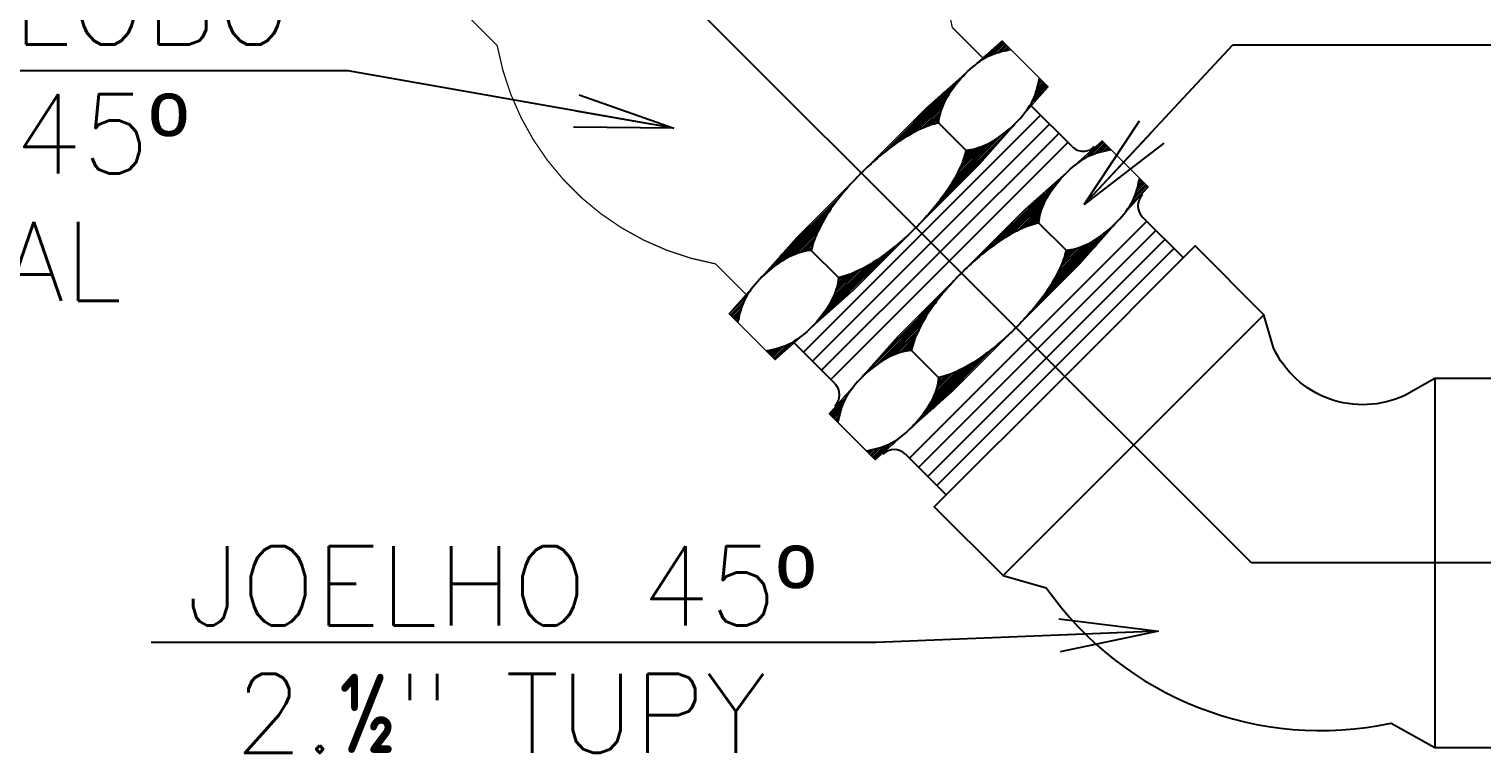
# Model space of a CAD drawing. Header units: millimetres. Extents: x 0 to 114, y 0 to 82.
# Drawn here: x 3.717 to 6.651, y 69.965 to 71.427 of the extents above; entities that cross this region are included whole.
import ezdxf
from ezdxf.enums import TextEntityAlignment as Align

# ---------------------------------------------------------------- set-up
doc = ezdxf.new("R2010")
doc.units = ezdxf.units.MM
for name, color, linetype in [('INC-DETALHES', 7, 'Continuous'), ('INC-DETALHES-TXT', 7, 'Continuous'), ('NORMO-DET', 2, 'Continuous')]:
    doc.layers.add(name, color=color, linetype=linetype)
doc.styles.add('60-50', font='romans.shx', dxfattribs={"height": 0.08})
doc.styles.add('60-75', font='romans.shx', dxfattribs={"height": 0.12})
doc.dimstyles.new('SETAS50', dxfattribs={"dimtxt": 0.08, "dimasz": 0.1, "dimexe": 0.15, "dimexo": 0, "dimgap": 0.1, "dimtad": 1, "dimzin": 10, "dimdsep": 46, "dimtxsty": '60-50', "dimblk1": 'OPEN', "dimblk2": 'OPEN', "dimsah": 1, "dimcen": 0, "dimclrd": 8, "dimclre": 8, "dimclrt": 7, "dimadec": 0, "dimazin": 0, "dimtfac": 1, "dimtix": 1, "dimtmove": 2, "dimatfit": 3, "dimldrblk": 'OPEN', "dimfxl": 0.15, "dimtolj": 1, "dimtzin": 6, "dimarcsym": 0})

# ---------------------------------------------------------------- blocks, each defined once
blk = doc.blocks.new('_OPEN')
at = {"color": 0, "linetype": 'ByBlock'}
for p, q in [((-1, 0.167), (0, 0)), ((0, 0), (-1, -0.167)), ((0, 0), (-1, 0))]:
    blk.add_line(p, q, dxfattribs=at)
blk = doc.blocks.new('*X73')
at = {"color": 0}
for p, q in [((267.868, 169.148), (267.903, 169.148)), ((267.868, 169.085), (268.007, 169.085)), ((267.868, 169.023), (268.105, 169.023)), ((267.868, 168.96), (268.209, 168.96)), ((267.868, 168.898), (268.324, 168.898)), ((267.868, 168.835), (268.452, 168.835)), ((267.868, 168.773), (268.596, 168.773)), ((271.032, 168.773), (272.884, 168.773)), ((271.208, 168.835), (272.684, 168.835)), ((271.356, 168.898), (272.505, 168.898)), ((271.485, 168.96), (272.347, 168.96)), ((271.599, 169.023), (272.21, 169.023)), ((271.698, 169.085), (272.088, 169.085)), ((271.784, 169.148), (271.978, 169.148)), ((271.861, 169.21), (271.878, 169.21)), ((277.852, 168.773), (279.704, 168.773)), ((278.052, 168.835), (279.528, 168.835)), ((278.231, 168.898), (279.38, 168.898)), ((278.39, 168.96), (279.251, 168.96)), ((278.527, 169.023), (279.137, 169.023)), ((278.648, 169.085), (279.039, 169.085)), ((278.758, 169.148), (278.952, 169.148)), ((278.858, 169.21), (278.876, 169.21)), ((282.14, 168.773), (282.868, 168.773)), ((282.284, 168.835), (282.868, 168.835)), ((282.412, 168.898), (282.868, 168.898)), ((282.527, 168.96), (282.868, 168.96)), ((282.631, 169.023), (282.868, 169.023)), ((282.729, 169.085), (282.868, 169.085)), ((282.834, 169.148), (282.868, 169.148)), ((267.868, 168.71), (268.764, 168.71)), ((268.761, 168.648), (269.083, 168.648)), ((269.816, 168.585), (273.736, 168.585)), ((270.482, 168.648), (273.383, 168.648)), ((270.805, 168.71), (273.112, 168.71)), ((270.871, 168.523), (274.229, 168.523)), ((276.507, 168.523), (279.865, 168.523)), ((277, 168.585), (280.92, 168.585)), ((277.353, 168.648), (280.255, 168.648)), ((277.624, 168.71), (279.931, 168.71)), ((281.654, 168.648), (281.975, 168.648)), ((281.972, 168.71), (282.868, 168.71))]:
    blk.add_line(p, q, dxfattribs=at)
blk = doc.blocks.new('A$C67737C06')
at = {"layer": 'INC-DETALHES', "color": 252}
for p, q in [((2.5666, 0.929), (2.3271, 0.6895)), ((2.5984, 0.8972), (2.5572, 0.9384)), ((2.5758, 0.9198), (2.3363, 0.6803)), ((2.585, 0.9106), (2.3455, 0.6712)), ((2.5942, 0.9014), (2.3547, 0.662)), ((2.6738, 0.8218), (2.4343, 0.5824)), ((2.6696, 0.826), (2.7108, 0.7848)), ((2.683, 0.8126), (2.4435, 0.5732)), ((2.6922, 0.8035), (2.4527, 0.564)), ((2.7013, 0.7943), (2.4619, 0.5548)), ((2.3589, 0.6578), (2.3177, 0.699)), ((2.4301, 0.5866), (2.4713, 0.5454))]:
    blk.add_line(p, q, dxfattribs=at)
at = {"layer": 'INC-DETALHES', "color": 254}
for p, q in [((2.4912, 0.8936), (2.4638, 0.921)), ((2.5923, 0.7925), (2.5648, 0.82)), ((2.3626, 0.7649), (2.3351, 0.7924)), ((2.5287, 0.4639), (2.7922, 0.7274)), ((2.4636, 0.6638), (2.4362, 0.6913)), ((2.9648, 0.6629), (2.9648, 0.2903))]:
    blk.add_line(p, q, dxfattribs=at)
at = {"layer": 'INC-DETALHES', "color": 254, "const_width": 0.0013}
for points in [[(1.9646, 1.0526), (2.0179, 0.9993, 0.312715), (2.2385, 0.7787), (2.2694, 0.7478)], [(2.5083, 0.9868), (2.4774, 1.0176, 0.011383), (2.4749, 1.0298)]]:
    blk.add_lwpolyline(points, format="xyb", dxfattribs=at)
for points in [[(2.5278, 1.004), (2.5656, 0.9662), (2.5742, 0.9576), (2.5051, 0.8797), (2.3764, 0.7511), (2.2985, 0.6819), (2.2899, 0.6906), (2.2521, 0.7284), (2.3213, 0.8062), (2.4499, 0.9349)], [(2.6289, 0.903), (2.6667, 0.8652), (2.6753, 0.8565), (2.6061, 0.7787), (2.4775, 0.65), (2.3996, 0.5808), (2.391, 0.5895), (2.3532, 0.6273), (2.4223, 0.7051), (2.551, 0.8338)]]:
    blk.add_lwpolyline(points, close=True, dxfattribs=at)
at = {"layer": 'INC-DETALHES', "color": 254}
for points in [[(2.4638, 0.921, -0.053785), (2.4655, 0.931, -0.06964), (2.4742, 0.9503, -0.055863), (2.4906, 0.9708, -0.055863), (2.5112, 0.9873, -0.066816), (2.5321, 0.9944, -0.023725), (2.5364, 0.9954, -0.163309)], [(2.4912, 0.8936, 0.053785), (2.5011, 0.8954, 0.06964), (2.5204, 0.904, 0.055863), (2.541, 0.9205, 0.055863), (2.5574, 0.941, 0.066816), (2.5645, 0.9619, 0.023725), (2.5656, 0.9662, 0.163309)], [(2.4638, 0.921, 0.05691), (2.4466, 0.9154, 0.050451), (2.4185, 0.8988, 0.037894), (2.3856, 0.8706, 0.037894), (2.3573, 0.8377, 0.050451), (2.3408, 0.8096, 0.05691), (2.3351, 0.7924, 0.214088)], [(2.4912, 0.8936, -0.05691), (2.4855, 0.8764, -0.050451), (2.469, 0.8483, -0.037894), (2.4407, 0.8154, -0.037894), (2.4078, 0.7872, -0.050451), (2.3798, 0.7706, -0.05691), (2.3626, 0.7649, -0.214088)], [(2.5648, 0.82, -0.053785), (2.5666, 0.8299, -0.06964), (2.5753, 0.8492, -0.055863), (2.5917, 0.8697, -0.055863), (2.6123, 0.8862, -0.066816), (2.6332, 0.8933, -0.023725), (2.6375, 0.8943, -0.163309)], [(2.5923, 0.7925, 0.053785), (2.6022, 0.7943, 0.06964), (2.6215, 0.803, 0.055863), (2.6421, 0.8194, 0.055863), (2.6585, 0.84, 0.066816), (2.6656, 0.8608, 0.023725), (2.6667, 0.8652, 0.163309)], [(2.5648, 0.82, 0.05691), (2.5476, 0.8143, 0.050451), (2.5196, 0.7977, 0.037894), (2.4867, 0.7695, 0.037894), (2.4584, 0.7366, 0.050451), (2.4419, 0.7085, 0.05691), (2.4362, 0.6913, 0.214088)], [(2.3351, 0.7924, 0.053785), (2.3252, 0.7906, 0.06964), (2.3059, 0.7819, 0.055863), (2.2853, 0.7655, 0.055863), (2.2689, 0.7449, 0.066816), (2.2618, 0.724, 0.023725), (2.2607, 0.7197, 0.163309)], [(2.5923, 0.7925, -0.05691), (2.5866, 0.7753, -0.050451), (2.5701, 0.7472, -0.037894), (2.5418, 0.7143, -0.037894), (2.5089, 0.6861, -0.050451), (2.4808, 0.6695, -0.05691), (2.4636, 0.6638, -0.214088)], [(2.3626, 0.7649, -0.053785), (2.3608, 0.755, -0.06964), (2.3521, 0.7357, -0.055863), (2.3357, 0.7151, -0.055863), (2.3151, 0.6987, -0.066816), (2.2942, 0.6916, -0.023725), (2.2899, 0.6906, -0.163309)], [(2.4362, 0.6913, 0.053785), (2.4263, 0.6895, 0.06964), (2.407, 0.6808, 0.055863), (2.3864, 0.6644, 0.055863), (2.37, 0.6438, 0.066816), (2.3629, 0.623, 0.023725), (2.3618, 0.6186, 0.163309)], [(2.4636, 0.6638, -0.053785), (2.4619, 0.6539, -0.06964), (2.4532, 0.6346, -0.055863), (2.4368, 0.614, -0.055863), (2.4162, 0.5976, -0.066816), (2.3953, 0.5905, -0.023725), (2.391, 0.5895, -0.163309)]]:
    blk.add_lwpolyline(points, format="xyb", dxfattribs=at)
blk.add_lwpolyline([(2.5724, 0.4515, 0.301363), (2.9208, 0.3148), (2.9648, 0.2903), (3.063, 0.2903), (3.063, 0.4766), (3.063, 0.6629), (2.9648, 0.6629), (2.9343, 0.6459, -0.414214), (2.8018, 0.6938), (2.7922, 0.7274), (2.7228, 0.7969), (2.591, 0.6651), (2.4593, 0.5333), (2.5287, 0.4639)], format="xyb", close=True, dxfattribs=at)
at = {"layer": 'INC-DETALHES', "color": 252}
for centre, start, end in [((2.6097, 0.9085), 225, 315), ((2.6809, 0.8373), 135, 225), ((2.3476, 0.6464), 315, 45), ((2.4188, 0.5752), 45, 135)]:
    blk.add_arc(centre, 0.016, start, end, dxfattribs=at)
at = {"layer": 'NORMO-DET', "color": 252}
for p, q in [((2.7795, 0.4766), (1.4832, 1.7729)), ((3.063, 0.4766), (2.7795, 0.4766))]:
    blk.add_line(p, q, dxfattribs=at)
at = {"layer": 'INC-DETALHES', "color": 254}
for p, xscale, yscale, zscale, rotation in [((-5.7717, -1.0943), -0.0259922519386994, 0.0259922517670526, 0.0259922519993527, 224.9999997419277), ((0.4759, -7.3419), 0.0259922519386993, 0.0259922519386993, 0.0259922519386993, 44.99999974192774), ((-5.6706, -1.1954), -0.0259922519386994, 0.0259922517670526, 0.0259922519993527, 224.9999997419277), ((0.577, -7.443), 0.0259922519386993, 0.0259922519386993, 0.0259922519386993, 44.99999974192774)]:
    blk.add_blockref('*X73', p, dxfattribs=dict(at, xscale=xscale, yscale=yscale, zscale=zscale, rotation=rotation))
at = {"layer": 'INC-DETALHES-TXT', "style": '60-75'}
for s, p in [('REGISTRO GLOBO', (1.352, 1.0403)), ('ANGULAR 45º', (1.352, 0.9108)), ('2.½" CIWAL', (1.352, 0.7813)), ('JOELHO 45º', (2.0214, 0.4542)), ('2.½" TUPY', (2.0214, 0.3247))]:
    blk.add_text(s, height=0.08, dxfattribs=at).set_placement(p, align=Align.MIDDLE)
at = {"layer": 'INC-DETALHES-TXT'}
for points in [[(2.6107, 0.8387), (2.7608, 0.9999), (3.0911, 0.9999)], [(2.1962, 0.9157), (1.8675, 0.9739), (0.844, 0.9739)], [(2.6858, 0.4076), (2.4005, 0.3963), (1.6686, 0.3963)]]:
    blk.add_leader(points, dimstyle='SETAS50', dxfattribs=at)
blk = doc.blocks.new('A$C4D2B5F06')
at = {"layer": 'INC-DETALHES'}
blk.add_blockref('A$C67737C06', (-0.8988, -5.1748, -35.0585), dxfattribs=at)

msp = doc.modelspace()

# ---------------------------------------------------------------- block references
at = {"layer": 'INC-DETALHES', "xscale": 2, "yscale": 2, "zscale": 2}
msp.add_blockref('A$C4D2B5F06', (2.4244, 79.745), dxfattribs=at)

doc.saveas('drawing.dxf')
